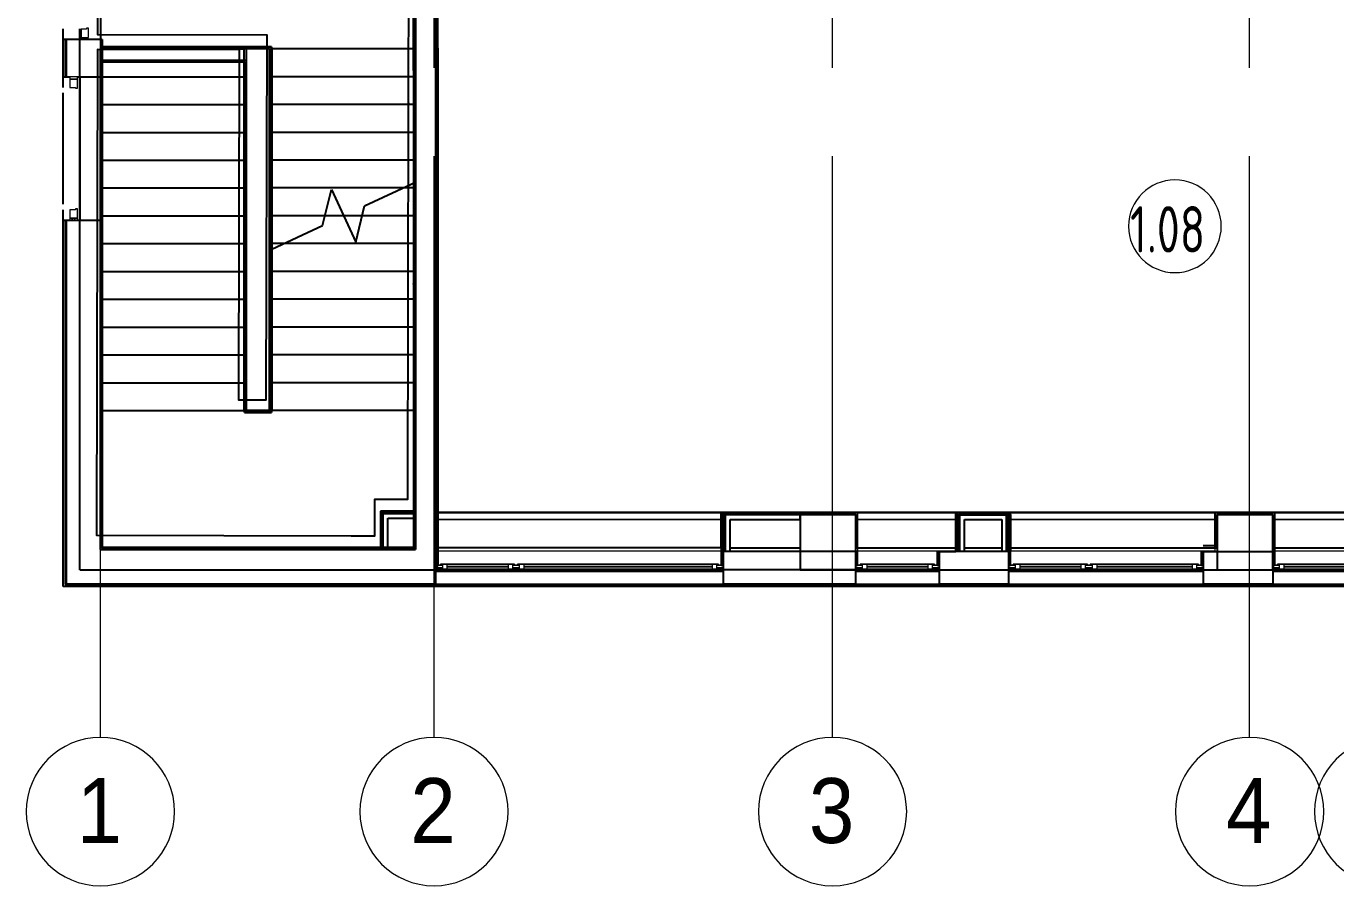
# Model space of a CAD drawing. Header units: millimetres. Extents: x -625 to 415037, y -3642 to 102118.
# Drawn here: x -625 to 13505, y -3642 to 5629 of the extents above; entities that cross this region are included whole.
import ezdxf

# ---------------------------------------------------------------- set-up
doc = ezdxf.new("R2010")
doc.units = ezdxf.units.MM
doc.linetypes.add('Осевая', pattern=[6350, 1270, -952.5, 3175, -952.5])
for name, color, linetype, lineweight in [('A-AREA-IDEN', 7, 'Continuous', 9), ('A-DOOR-FRAM-2', 7, 'Continuous', 5), ('A-GLAZ', 7, 'Continuous', 9), ('A-GLAZ-1', 7, 'Continuous', 5), ('A-WALL', 7, 'Continuous', 5), ('Оси', 7, 'Continuous', 9), ('Оси-1', 7, 'Continuous', 20), ('Оси-2', 7, 'Осевая', 9)]:
    doc.layers.add(name, color=color, linetype=linetype, lineweight=lineweight)
doc.layers.add('A-DOOR-FRAM-1', color=7, linetype='Continuous', lineweight=5, true_color=0xc0c0c0)
doc.styles.add('Arial', font='arial.ttf', dxfattribs={"width": 0.9, "height": 700})
doc.styles.add('СПДС', font='ГОСТ тип А.ttf', dxfattribs={"width": 0.9})

# ---------------------------------------------------------------- blocks, each defined once
blk = doc.blocks.new('120_Окно_СКБ_1Ст - 120_Окно_СКБ_1Ст 900х2500_h_-22445987-Объем проектирования 1 этажа')
at = {"layer": 'A-GLAZ'}
for p, q in [((-450, -127), (-450, -57)), ((-450, -57), (-380, -57)), ((-380, -127), (-450, -127)), ((-380, -127), (-400, -127)), ((-400, -127), (-400, -137)), ((-400, -137), (400, -137)), ((400, -137), (-400, -137)), ((-380, -57), (-380, -127)), ((380, -87), (-380, -87)), ((-380, -87), (-380, -127)), ((-330, -137), (-330, -87)), ((330, -137), (330, -87)), ((380, -127), (380, -57)), ((380, -57), (450, -57)), ((380, -127), (380, -87)), ((450, -127), (380, -127)), ((400, -127), (380, -127)), ((400, -137), (400, -127)), ((450, -57), (450, -127))]:
    blk.add_line(p, q, dxfattribs=at)
at = {"layer": 'A-GLAZ-1'}
for p, q in [((450, -57), (-450, -57)), ((-430, -127), (-400, -127)), ((-330, -107), (330, -107)), ((330, -117), (-330, -117)), ((400, -127), (430, -127))]:
    blk.add_line(p, q, dxfattribs=at)
blk = doc.blocks.new('120_Окно_СКБ_2Ст - 120_Окно_СКБ_2Ст 2100х2500 _мал створка справа_-22445857-Объем проектирования 1 этажа')
at = {"layer": 'A-GLAZ'}
for p, q in [((-1050, -127), (-1050, -57)), ((-1050, -57), (-980, -57)), ((-980, -127), (-1050, -127)), ((-980, -127), (-1000, -127)), ((-1000, -127), (-1000, -137)), ((-1000, -137), (170, -137)), ((170, -137), (-1000, -137)), ((-980, -57), (-980, -127)), ((150, -87), (-980, -87)), ((-980, -87), (-980, -127)), ((-930, -137), (-930, -87)), ((100, -137), (100, -87)), ((150, -127), (150, -57)), ((150, -57), (220, -57)), ((150, -127), (150, -87)), ((220, -127), (150, -127)), ((170, -127), (150, -127)), ((170, -137), (170, -127)), ((220, -127), (200, -127)), ((200, -127), (200, -137)), ((200, -137), (1000, -137)), ((1000, -137), (200, -137)), ((220, -57), (220, -127)), ((980, -87), (220, -87)), ((220, -87), (220, -127)), ((270, -137), (270, -87)), ((930, -137), (930, -87)), ((980, -127), (980, -57)), ((980, -57), (1050, -57)), ((980, -127), (980, -87)), ((1050, -127), (980, -127)), ((1000, -127), (980, -127)), ((1000, -137), (1000, -127)), ((1050, -57), (1050, -127))]:
    blk.add_line(p, q, dxfattribs=at)
at = {"layer": 'A-GLAZ-1'}
for p, q in [((1050, -57), (-1050, -57)), ((-1030, -127), (-1000, -127)), ((-930, -107), (100, -107)), ((100, -117), (-930, -117)), ((170, -127), (200, -127)), ((270, -107), (930, -107)), ((930, -117), (270, -117)), ((1000, -127), (1030, -127))]:
    blk.add_line(p, q, dxfattribs=at)
blk = doc.blocks.new('120_Окно_СКБ_2Ст - 120_Окно_СКБ_2Ст 2100х2500 _мал створка справа_-V24-Объем проектирования 1 этажа')
at = {"layer": 'A-GLAZ'}
for p, q in [((-1050, -127), (-1050, -57)), ((-1050, -57), (-980, -57)), ((-980, -127), (-1050, -127)), ((-980, -127), (-1000, -127)), ((-1000, -127), (-1000, -137)), ((-1000, -137), (170, -137)), ((170, -137), (-1000, -137)), ((-980, -57), (-980, -127)), ((150, -87), (-980, -87)), ((-980, -87), (-980, -127)), ((-930, -137), (-930, -87)), ((100, -137), (100, -87)), ((150, -127), (150, -57)), ((150, -57), (220, -57)), ((150, -127), (150, -87)), ((220, -127), (150, -127)), ((170, -127), (150, -127)), ((170, -137), (170, -127)), ((220, -127), (200, -127)), ((200, -127), (200, -137)), ((200, -137), (1000, -137)), ((1000, -137), (200, -137)), ((220, -57), (220, -127)), ((980, -87), (220, -87)), ((220, -87), (220, -127)), ((270, -137), (270, -87)), ((930, -137), (930, -87)), ((980, -127), (980, -57)), ((980, -57), (1050, -57)), ((980, -127), (980, -87)), ((1050, -127), (980, -127)), ((1000, -127), (980, -127)), ((1000, -137), (1000, -127)), ((1050, -57), (1050, -127))]:
    blk.add_line(p, q, dxfattribs=at)
at = {"layer": 'A-GLAZ-1'}
for p, q in [((1050, -57), (-1050, -57)), ((-1030, -127), (-1000, -127)), ((-930, -107), (100, -107)), ((100, -117), (-930, -117)), ((170, -127), (200, -127)), ((270, -107), (930, -107)), ((930, -117), (270, -117)), ((1000, -127), (1030, -127))]:
    blk.add_line(p, q, dxfattribs=at)
blk = doc.blocks.new('120_Окно_СКБ_2Ст - 120_Окно_СКБ_2Ст 3100х2500 _мал_створка слева_-V51-Объем проектирования 1 этажа')
at = {"layer": 'A-GLAZ'}
for p, q in [((-1550, -127), (-1550, -57)), ((-1550, -57), (-1480, -57)), ((-1480, -127), (-1550, -127)), ((-1480, -127), (-1500, -127)), ((-1500, -127), (-1500, -137)), ((-1500, -137), (670, -137)), ((670, -137), (-1500, -137)), ((-1480, -57), (-1480, -127)), ((650, -87), (-1480, -87)), ((-1480, -87), (-1480, -127)), ((-1430, -137), (-1430, -87)), ((600, -137), (600, -87)), ((650, -127), (650, -57)), ((650, -57), (720, -57)), ((650, -127), (650, -87)), ((720, -127), (650, -127)), ((670, -127), (650, -127)), ((670, -137), (670, -127)), ((720, -127), (700, -127)), ((700, -127), (700, -137)), ((700, -137), (1500, -137)), ((1500, -137), (700, -137)), ((720, -57), (720, -127)), ((1480, -87), (720, -87)), ((720, -87), (720, -127)), ((770, -137), (770, -87)), ((1430, -137), (1430, -87)), ((1480, -127), (1480, -57)), ((1480, -57), (1550, -57)), ((1480, -127), (1480, -87)), ((1550, -127), (1480, -127)), ((1500, -127), (1480, -127)), ((1500, -137), (1500, -127)), ((1550, -57), (1550, -127))]:
    blk.add_line(p, q, dxfattribs=at)
at = {"layer": 'A-GLAZ-1'}
for p, q in [((1550, -57), (-1550, -57)), ((-1530, -127), (-1500, -127)), ((-1430, -107), (600, -107)), ((600, -117), (-1430, -117)), ((670, -127), (700, -127)), ((770, -107), (1430, -107)), ((1430, -117), (770, -117)), ((1500, -127), (1530, -127))]:
    blk.add_line(p, q, dxfattribs=at)
blk = doc.blocks.new('110_Дверь_СКБ_2Ст_Наружная - ДН-1_л__ Двухстворчатая 1350 х3200 _ЛК_ в свету с верхним остеклением 2-22796854-Объем проектирования 1 этажа')
at = {"layer": 'A-DOOR-FRAM-1'}
for p, q in [((-715.5, -91), (-805.5, -91)), ((-805.5, -91), (-805.5, -171)), ((-715.5, -151), (-715.5, -91)), ((754.5, -91), (754.5, -151)), ((844.5, -91), (754.5, -91)), ((844.5, -171), (844.5, -91)), ((-805.5, -171), (-705.5, -171)), ((-705.5, -151), (-715.5, -151)), ((-705.5, -171), (-705.5, -151)), ((754.5, -151), (744.5, -151)), ((744.5, -151), (744.5, -171)), ((744.5, -171), (844.5, -171))]:
    blk.add_line(p, q, dxfattribs=at)
blk = doc.blocks.new('110_Дверь_СКБ_2Ст_Наружная - ДН-3_л__ Двухстворчатая 1200 х3200 из подвала EI30-23666533-Объем проектирования 1 этажа')
at = {"layer": 'A-DOOR-FRAM-2'}
h = blk.add_hatch(dxfattribs=at)
h.set_pattern_fill('FP_166', color=256, style=0, pattern_type=2)
h.set_pattern_definition([(45, (-596.384, 143.685), (-14.1421, 14.1421), []), (135, (-596.384, 143.685), (-14.1421, -14.1421), [])])
h.paths.add_polyline_path([(-755, 29), (-755, -51), (-730, -51), (-730, 29)])
at = {"layer": 'A-DOOR-FRAM-1'}
for p, q in [((-730, 29), (-755, 29)), ((-755, 29), (-755, -51)), ((-640, 29), (-730, 29)), ((-730, 29), (-730, -51)), ((-730, -51), (-730, 29)), ((-640, -31), (-640, 29)), ((680, 29), (680, -31)), ((770, 29), (680, 29)), ((770, -51), (770, 29)), ((795, 29), (770, 29)), ((770, 29), (770, -51)), ((795, -51), (795, 29)), ((-755, -51), (-730, -51)), ((-730, -51), (-630, -51)), ((-630, -31), (-640, -31)), ((-630, -51), (-630, -31)), ((680, -31), (670, -31)), ((670, -31), (670, -51)), ((670, -51), (770, -51)), ((770, -51), (795, -51))]:
    blk.add_line(p, q, dxfattribs=at)
blk = doc.blocks.new('Зашивка приборов отопления18 - Зашивка приборов отопления-33281779-Объем проектирования 1 этажа')
at = {"layer": 'A-WALL'}
for p, q in [((12140, 520), (9930, 520)), ((12140, 445), (9930, 445)), ((9930, 445), (12140, 445)), ((9930, 105), (12140, 105)), ((12140, 105), (12140, 141))]:
    blk.add_line(p, q, dxfattribs=at)
blk = doc.blocks.new('Зашивка приборов отопления16 - Зашивка приборов отопления-33282046-Объем проектирования 1 этажа')
at = {"layer": 'A-WALL'}
for p, q in [((10970, 520), (9910, 520)), ((10970, 445), (9910, 445)), ((9910, 445), (10970, 445)), ((9910, 150), (9910, 105)), ((9910, 105), (10970, 105))]:
    blk.add_line(p, q, dxfattribs=at)
blk = doc.blocks.new('Зашивка приборов отопления17 - Зашивка приборов отопления-33282118-Объем проектирования 1 этажа')
at = {"layer": 'A-WALL'}
for p, q in [((10970, 520), (7910, 520)), ((10970, 445), (7910, 445)), ((7910, 445), (10970, 445)), ((7910, 150), (7910, 140)), ((7910, 105), (10970, 105))]:
    blk.add_line(p, q, dxfattribs=at)
blk = doc.blocks.new('Зашивка приборов отопления19 - Зашивка приборов отопления-33282289-Объем проектирования 1 этажа')
at = {"layer": 'A-WALL'}
for p, q in [((12120, 520), (10060, 520)), ((10060, 445), (12120, 445)), ((12120, 445), (10061, 445)), ((10061, 445), (10061, 105)), ((10061, 105), (12120, 105))]:
    blk.add_line(p, q, dxfattribs=at)
blk = doc.blocks.new('Ось сетки - D8-29747960-Объем проектирования 1 этажа')
at = {"layer": 'Оси-1'}
for start, end in [(360, 180), (180, 360)]:
    blk.add_arc((0, 0), 4, start, end, dxfattribs=at)
blk = doc.blocks.new('Марка_Помещения - Номер-25198446-Объем проектирования 1 этажа')
at = {"layer": 'A-AREA-IDEN'}
for start, end in [(360, 180), (180, 360)]:
    blk.add_arc((0, 0), 2.5, start, end, dxfattribs=at)

msp = doc.modelspace()

# ---------------------------------------------------------------- linework, layer by layer
for p, q in [((3795, -236), (3795, 7784)), ((3554, 5151), (3554, 7524)), ((3555, 7524), (3555, 5)), ((3575, 7544), (3575, -16)), ((3795, 7557), (3795, 14)), ((3816, 5), (3816, 7554)), ((175, 7184), (175, 5484)), ((-225, 4969), (-225, 5599)), ((-45, 5599), (-45, 5484)), ((-45, 5484), (-45, 5599)), ((-203, 5484), (-225, 5484)), ((-195, 5484), (-203, 5484)), ((-203, 5484), (-203, 5084)), ((-198, 5484), (-198, 5084)), ((-195, 5484), (-195, 5084)), ((195, 5484), (-195, 5484)), ((-45, 5084), (-45, 5484)), ((175, 5484), (175, 5084)), ((175, 5384), (1725, 5384)), ((175, 1484), (175, 5384)), ((2000, 5384), (175, 5384)), ((196, 5484), (195, 5484)), ((195, 5405), (195, 5084)), ((2021, 5405), (195, 5405)), ((195, 5404), (2000, 5404)), ((196, 5484), (196, 5404)), ((196, 5244), (196, 5404)), ((1725, 1484), (1725, 5384)), ((1750, 1484), (1750, 5384)), ((2000, 5404), (2020, 5404)), ((2000, 1484), (2000, 5384)), ((2020, 1464), (2020, 5404)), ((2021, 5405), (2021, 1463)), ((3555, 5384), (2025, 5384)), ((2025, 5384), (2025, 5084)), ((3555, 5384), (2025, 5384)), ((3815, 5392), (3815, 14)), ((175, 5264), (1750, 5264)), ((195, 5244), (1730, 5244)), ((195, 5243), (1729, 5243)), ((196, 5244), (196, 5084)), ((196, 5243), (196, 3299)), ((1729, 5243), (196, 5243)), ((1729, 3299), (1729, 5243)), ((1729, 1463), (1729, 5243)), ((1730, 5243), (1730, 5244)), ((1730, 1464), (1730, 5243)), ((3555, 5151), (3554, 5151)), ((3554, 5151), (3554, 2854)), ((3554, 5149), (3555, 5149)), ((-225, 5084), (-203, 5084)), ((-203, 5084), (-195, 5084)), ((-195, 5084), (-153, 5084)), ((-73, 5084), (195, 5084)), ((-45, 5084), (-45, 3534)), ((-45, 3534), (-45, 5084)), ((175, 5084), (1725, 5084)), ((175, 5084), (1725, 5084)), ((175, 5084), (175, 3534)), ((195, 5084), (196, 5084)), ((2025, 5084), (2025, 4784)), ((3555, 5084), (2025, 5084)), ((3555, 5084), (2025, 5084)), ((-225, 3709), (-225, 4909)), ((175, 4784), (1725, 4784)), ((175, 4784), (1725, 4784)), ((2025, 4784), (2025, 4484)), ((3555, 4784), (2025, 4784)), ((3555, 4784), (2025, 4784)), ((175, 4484), (1725, 4484)), ((175, 4484), (1725, 4484)), ((2025, 4484), (2025, 4184)), ((3555, 4484), (2025, 4484)), ((3555, 4484), (2025, 4484)), ((175, 4184), (1725, 4184)), ((175, 4184), (1725, 4184)), ((2025, 4184), (2025, 3884)), ((3555, 4184), (2025, 4184)), ((3555, 4184), (2025, 4184)), ((175, 3884), (1725, 3884)), ((175, 3884), (1725, 3884)), ((2025, 3884), (2025, 3584)), ((3443, 3884), (2025, 3884)), ((3443, 3884), (2025, 3884)), ((2573, 3478), (2668, 3867)), ((2668, 3867), (2932, 3301)), ((3026, 3690), (3575, 3945)), ((3555, 3884), (3443, 3884)), ((3555, 3884), (3443, 3884)), ((3555, 3884), (3443, 3884)), ((3555, 3884), (3443, 3884)), ((2932, 3301), (3026, 3690)), ((-225, -416), (-225, 3649)), ((-203, 3534), (-225, 3534)), ((-195, 3534), (-203, 3534)), ((-203, 3534), (-203, -394)), ((-198, 3534), (-198, -389)), ((-153, 3534), (-195, 3534)), ((-195, 3534), (-195, -386)), ((195, 3534), (-73, 3534)), ((-45, -236), (-45, 3534)), ((175, 3584), (1725, 3584)), ((175, 3584), (1725, 3584)), ((175, -16), (175, 3534)), ((195, 4), (195, 3534)), ((196, 3534), (195, 3534)), ((196, 3534), (196, 5)), ((2025, 3584), (2025, 3284)), ((2599, 3584), (2025, 3584)), ((2599, 3584), (2025, 3584)), ((2800, 3584), (2599, 3584)), ((2800, 3584), (2599, 3584)), ((2800, 3584), (2599, 3584)), ((2800, 3584), (2599, 3584)), ((3001, 3584), (2800, 3584)), ((3001, 3584), (2800, 3584)), ((3555, 3584), (3001, 3584)), ((3555, 3584), (3001, 3584)), ((3555, 3584), (3001, 3584)), ((3555, 3584), (3001, 3584)), ((2025, 3223), (2573, 3478)), ((175, 3284), (1725, 3284)), ((175, 3284), (1725, 3284)), ((195, 3284), (1725, 3284)), ((195, 3284), (1725, 3284)), ((196, 3299), (196, 3284)), ((1725, 3284), (1729, 3284)), ((1725, 2984), (1725, 3284)), ((1729, 3284), (1729, 3299)), ((2025, 3284), (2025, 3223)), ((2156, 3284), (2025, 3284)), ((2156, 3284), (2025, 3284)), ((3575, 3284), (2156, 3284)), ((3575, 3284), (2156, 3284)), ((3555, 3284), (2156, 3284)), ((3555, 3284), (2156, 3284)), ((3575, 3284), (3575, 1484)), ((2025, 3223), (2025, 1484)), ((2025, 3223), (2025, 2984)), ((175, 2984), (1725, 2984)), ((175, 2984), (1725, 2984)), ((195, 2984), (1725, 2984)), ((195, 2984), (1725, 2984)), ((1725, 2684), (1725, 2984)), ((3575, 2984), (2025, 2984)), ((3575, 2984), (2025, 2984)), ((2025, 2984), (2025, 2684)), ((3555, 2984), (2025, 2984)), ((3555, 2984), (2025, 2984)), ((3554, 2845), (3554, 2854)), ((3554, 2854), (3555, 2854)), ((3555, 2845), (3554, 2845)), ((3554, 2845), (3554, 399)), ((175, 2684), (1725, 2684)), ((175, 2684), (1725, 2684)), ((195, 2684), (1725, 2684)), ((195, 2684), (1725, 2684)), ((1725, 2384), (1725, 2684)), ((3575, 2684), (2025, 2684)), ((3575, 2684), (2025, 2684)), ((2025, 2684), (2025, 2384)), ((3555, 2684), (2025, 2684)), ((3555, 2684), (2025, 2684)), ((175, 2384), (1725, 2384)), ((175, 2384), (1725, 2384)), ((195, 2384), (1725, 2384)), ((195, 2384), (1725, 2384)), ((1725, 2084), (1725, 2384)), ((3575, 2384), (2025, 2384)), ((3575, 2384), (2025, 2384)), ((2025, 2384), (2025, 2084)), ((3555, 2384), (2025, 2384)), ((3555, 2384), (2025, 2384)), ((175, 2084), (1725, 2084)), ((175, 2084), (1725, 2084)), ((195, 2084), (1725, 2084)), ((195, 2084), (1725, 2084)), ((1725, 1784), (1725, 2084)), ((3575, 2084), (2025, 2084)), ((3575, 2084), (2025, 2084)), ((2025, 2084), (2025, 1784)), ((3555, 2084), (2025, 2084)), ((3555, 2084), (2025, 2084)), ((175, 1784), (1725, 1784)), ((175, 1784), (1725, 1784)), ((195, 1784), (1725, 1784)), ((195, 1784), (1725, 1784)), ((1725, 1484), (1725, 1784)), ((3575, 1784), (2025, 1784)), ((3575, 1784), (2025, 1784)), ((2025, 1784), (2025, 1484)), ((3555, 1784), (2025, 1784)), ((3555, 1784), (2025, 1784)), ((175, 1484), (175, -16)), ((175, 1484), (1725, 1484)), ((175, 1484), (1725, 1484)), ((195, 1484), (1725, 1484)), ((195, 1484), (1725, 1484)), ((2025, 1484), (1725, 1484)), ((1730, 1484), (1725, 1484)), ((2021, 1463), (1729, 1463)), ((1730, 1464), (2020, 1464)), ((1750, 1484), (2000, 1484)), ((2025, 1484), (2020, 1484)), ((3575, 1484), (2025, 1484)), ((3575, 1484), (2025, 1484)), ((3555, 1484), (2025, 1484)), ((3555, 1484), (2025, 1484)), ((3575, -16), (3575, 1484)), ((3199, 400), (3199, 4)), ((3555, 400), (3199, 400)), ((3200, 4), (3200, 399)), ((3200, 399), (3555, 399)), ((3212, 386), (3575, 386)), ((3212, -16), (3212, 386)), ((3555, 375), (3225, 375)), ((3225, 375), (3225, 374)), ((3225, -16), (3225, 374)), ((3225, 374), (3555, 374)), ((3275, 324), (3575, 324)), ((3275, -16), (3275, 324)), ((3575, 399), (3555, 399)), ((3555, 374), (3575, 374)), ((3816, 385), (6874, 385)), ((6874, 384), (3816, 384)), ((8345, 385), (6874, 385)), ((6874, 384), (6874, 385)), ((6874, 384), (6874, 5)), ((6875, 5), (6875, 384)), ((6895, 384), (6895, -386)), ((6895, 364), (8324, 364)), ((6907, -36), (6907, 371)), ((7725, 371), (6907, 371)), ((6920, -36), (6920, 359)), ((7725, 359), (6920, 359)), ((6970, -36), (6970, 309)), ((6970, 309), (7725, 309)), ((7725, 309), (7725, 384)), ((8325, 364), (7725, 364)), ((7725, 364), (7725, -236)), ((8324, 364), (8324, 14)), ((8325, -236), (8325, 364)), ((8344, 14), (8344, 384)), ((8345, 14), (8345, 385)), ((8345, 385), (9405, 385)), ((8345, 385), (8345, 384)), ((9404, 384), (8345, 384)), ((9403, 385), (9403, -36)), ((9995, 384), (9404, 384)), ((9404, 364), (9404, 384)), ((9404, -36), (9404, 364)), ((9995, 385), (9405, 385)), ((9405, 385), (9405, 384)), ((9424, -36), (9424, 384)), ((9424, 364), (9975, 364)), ((9437, 371), (9962, 371)), ((9437, -36), (9437, 371)), ((9449, 359), (9950, 359)), ((9449, -36), (9449, 359)), ((9499, 309), (9900, 309)), ((9499, -36), (9499, 309)), ((9900, 309), (9900, -36)), ((9950, 359), (9950, -36)), ((9962, 371), (9962, -36)), ((9975, 384), (9975, -386)), ((9995, 385), (12204, 385)), ((9995, 385), (9995, 384)), ((12204, 384), (9995, 384)), ((9996, 364), (9995, 364)), ((9995, 364), (9995, -36)), ((9996, 384), (9996, 385)), ((9996, 364), (9996, 384)), ((9996, 5), (9996, 364)), ((12204, 385), (12204, 5)), ((12846, 385), (12204, 385)), ((12204, 385), (12204, 384)), ((12205, 5), (12205, 384)), ((12205, 384), (12845, 384)), ((12825, 364), (12225, 364)), ((12225, 364), (12225, -236)), ((12225, 5), (12225, 364)), ((12225, 364), (12825, 364)), ((12825, -236), (12825, 364)), ((12825, 364), (12825, -386)), ((12845, 384), (12843, 384)), ((12845, 385), (14904, 385)), ((12845, 384), (12845, 309)), ((12845, 384), (12845, 384)), ((12846, 5), (12846, 385)), ((14904, 384), (12846, 384)), ((195, 4), (196, 4)), ((3200, 5), (196, 5)), ((196, 5), (196, 4)), ((196, 4), (3575, 4)), ((196, 4), (3200, 4)), ((2946, 5), (2946, 4)), ((3555, 5), (2946, 5)), ((2946, 4), (3200, 4)), ((3200, 4), (3200, -16)), ((3200, 4), (3555, 4)), ((3555, 4), (3555, 5)), ((3795, 14), (3815, 14)), ((3795, 4), (3795, -196)), ((3815, 4), (3795, 4)), ((3815, 5), (3816, 5)), ((3815, -196), (3815, 4)), ((3815, 4), (3815, -184)), ((3816, 4), (3816, 3)), ((3816, -184), (3816, 3)), ((6875, 3), (3816, 3)), ((6874, 5), (6875, 5)), ((6874, 4), (6874, -184)), ((6875, 5), (6875, -184)), ((6895, 4), (6875, 4)), ((6970, 4), (7725, 4)), ((8324, 14), (8344, 14)), ((8325, 4), (9403, 4)), ((8344, 14), (8345, 14)), ((9499, 4), (9900, 4)), ((9995, 5), (9996, 5)), ((9995, 4), (12225, 4)), ((12205, 25), (12075, 25)), ((12075, 25), (12075, 24)), ((12204, 5), (12205, 5)), ((12205, 5), (12225, 5)), ((12845, 5), (12846, 5)), ((12845, 4), (14905, 4)), ((12845, -36), (12845, 4)), ((3575, -16), (175, -16)), ((175, -16), (3575, -16)), ((8344, -36), (6875, -36)), ((8324, -36), (8324, -386)), ((8344, -184), (8344, -36)), ((8345, -36), (8344, -36)), ((8345, -184), (8345, -36)), ((9203, -36), (9203, -184)), ((9204, -36), (9203, -36)), ((9204, -36), (9204, -184)), ((9224, -36), (9204, -36)), ((9404, -35), (9224, -35)), ((9224, -35), (9224, -36)), ((9224, -36), (9224, -386)), ((9224, -184), (9224, -36)), ((9224, -36), (9404, -36)), ((9995, -36), (9404, -36)), ((9975, -36), (9975, -184)), ((9995, -184), (9995, -36)), ((9996, -36), (9995, -36)), ((9996, -184), (9996, -36)), ((12054, -36), (12054, -184)), ((12055, -36), (12054, -36)), ((12055, -36), (12055, -184)), ((12075, -36), (12055, -36)), ((12075, -36), (12075, -386)), ((12075, -36), (12845, -36)), ((12075, -184), (12075, -36)), ((12845, -36), (12845, -184)), ((12846, -36), (12845, -36)), ((12846, -184), (12846, -36)), ((-45, -236), (6895, -236)), ((3795, -196), (3815, -196)), ((3865, -216), (3795, -216)), ((3795, -386), (3795, -236)), ((3815, -184), (3816, -184)), ((4695, -216), (4625, -216)), ((6895, -216), (6825, -216)), ((6874, -184), (6875, -184)), ((6875, -184), (6895, -184)), ((8324, -236), (6895, -236)), ((7725, -236), (8325, -236)), ((8324, -184), (8344, -184)), ((8394, -216), (8325, -216)), ((8325, -236), (15675, -236)), ((8344, -184), (8345, -184)), ((9224, -216), (9154, -216)), ((9203, -184), (9204, -184)), ((9204, -184), (9224, -184)), ((9975, -184), (9995, -184)), ((10045, -216), (9975, -216)), ((9995, -184), (9996, -184)), ((10875, -216), (10805, -216)), ((12075, -216), (12005, -216)), ((12054, -184), (12055, -184)), ((12055, -184), (12075, -184)), ((12225, -236), (12825, -236)), ((12825, -184), (12845, -184)), ((12895, -216), (12825, -216)), ((12845, -184), (12846, -184)), ((72345, -416), (-225, -416)), ((-203, -394), (3795, -394)), ((-198, -389), (3795, -389)), ((-195, -386), (3795, -386)), ((3795, -394), (3795, -386)), ((6895, -394), (3795, -394)), ((6895, -386), (6895, -394)), ((6895, -386), (8324, -386)), ((6895, -389), (8324, -389)), ((6895, -394), (8324, -394)), ((8324, -394), (8324, -386)), ((9224, -394), (8324, -394)), ((9224, -386), (9224, -394)), ((9224, -386), (9975, -386)), ((9224, -389), (9975, -389)), ((9224, -394), (9975, -394)), ((9975, -394), (9975, -386)), ((12075, -394), (9975, -394)), ((12075, -386), (12075, -394)), ((12075, -386), (12825, -386)), ((12075, -389), (12825, -389)), ((12075, -394), (12825, -394)), ((12825, -394), (12825, -386)), ((14925, -394), (12825, -394))]:
    msp.add_line(p, q)
at = {"flags": 128}
msp.add_lwpolyline([(3501, 4798), (3502, 4798), (3502, 4800), (3501, 4800), (3508, 7650), (150, 7658), (145, 5540), (1970, 5536), (1961, 1594), (1669, 1595), (1678, 5375), (145, 5378), (132, 140), (2882, 134), (3135, 133), (3136, 528), (3491, 527)], close=True, dxfattribs=at)
at = {"layer": 'Оси'}
for p, q in [((175, -2042), (175, 2958)), ((3775, -2042), (3775, 2958)), ((8075, -2042), (8075, 2958)), ((12575, -2042), (12575, 2958))]:
    msp.add_line(p, q, dxfattribs=at)
at = {"layer": 'Оси-2'}
for p, q in [((3775, 2958), (3775, 22262)), ((8075, 2958), (8075, 22262)), ((12575, 2958), (12575, 22262)), ((175, 2958), (175, 10244))]:
    msp.add_line(p, q, dxfattribs=at)

# ---------------------------------------------------------------- block references
at = {"rotation": 89.99999999999991}
for name, p in [('110_Дверь_СКБ_2Ст_Наружная - ДН-1_л__ Двухстворчатая 1350 х3200 _ЛК_ в свету с верхним остеклением 2-22796854-Объем проектирования 1 этажа', (-124, 6314)), ('110_Дверь_СКБ_2Ст_Наружная - ДН-3_л__ Двухстворчатая 1200 х3200 из подвала EI30-23666533-Объем проектирования 1 этажа', (-124, 4289))]:
    msp.add_blockref(name, p, dxfattribs=at)
for name, p in [('Зашивка приборов отопления17 - Зашивка приборов отопления-33282118-Объем проектирования 1 этажа', (-4095, -136)), ('Зашивка приборов отопления16 - Зашивка приборов отопления-33282046-Объем проектирования 1 этажа', (-1566, -136)), ('Зашивка приборов отопления18 - Зашивка приборов отопления-33281779-Объем проектирования 1 этажа', (65, -136)), ('Зашивка приборов отопления19 - Зашивка приборов отопления-33282289-Объем проектирования 1 этажа', (2785, -136))]:
    msp.add_blockref(name, p)
at = {"color": 3, "rotation": 180}
for name, p in [('120_Окно_СКБ_2Ст - 120_Окно_СКБ_2Ст 3100х2500 _мал_створка слева_-V51-Объем проектирования 1 этажа', (5345, -311)), ('120_Окно_СКБ_1Ст - 120_Окно_СКБ_1Ст 900х2500_h_-22445987-Объем проектирования 1 этажа', (8774, -311)), ('120_Окно_СКБ_2Ст - 120_Окно_СКБ_2Ст 2100х2500 _мал створка справа_-22445857-Объем проектирования 1 этажа', (11025, -311)), ('120_Окно_СКБ_2Ст - 120_Окно_СКБ_2Ст 2100х2500 _мал створка справа_-V24-Объем проектирования 1 этажа', (13875, -311))]:
    msp.add_blockref(name, p, dxfattribs=at)
at = {"layer": 'A-AREA-IDEN', "xscale": 199.9999999999999, "yscale": 199.9999999999999, "zscale": 199.9999999999999}
msp.add_blockref('Марка_Помещения - Номер-25198446-Объем проектирования 1 этажа', (11769, 3471), dxfattribs=at)
at = {"layer": 'Оси-1', "xscale": 199.9999999999999, "yscale": 199.9999999999999, "zscale": 199.9999999999999}
for p in [(175, -2842), (3775, -2842), (8075, -2842), (12575, -2842), (14075, -2842)]:
    msp.add_blockref('Ось сетки - D8-29747960-Объем проектирования 1 этажа', p, dxfattribs=at)

# ---------------------------------------------------------------- texts
at = {"layer": 'A-AREA-IDEN', "insert": (11285, 3688), "char_height": 500, "width": 1212.15, "attachment_point": 1, "style": 'СПДС'}
msp.add_mtext('1.08', dxfattribs=at)
at = {"layer": 'Оси', "char_height": 700, "width": 606.08, "attachment_point": 1, "style": 'Arial'}
for s, insert in [('\\fArial|b0|i0|c204|p34|;\\W.9;1', (-80, -2481)), ('\\fArial|b0|i0|c204|p34|;\\W.9;2', (3520, -2481)), ('\\fArial|b0|i0|c204|p34|;\\W.9;3', (7820, -2481)), ('\\fArial|b0|i0|c204|p34|;\\W.9;4', (12320, -2481))]:
    msp.add_mtext(s, dxfattribs=dict(at, insert=insert))

doc.saveas('drawing.dxf')
